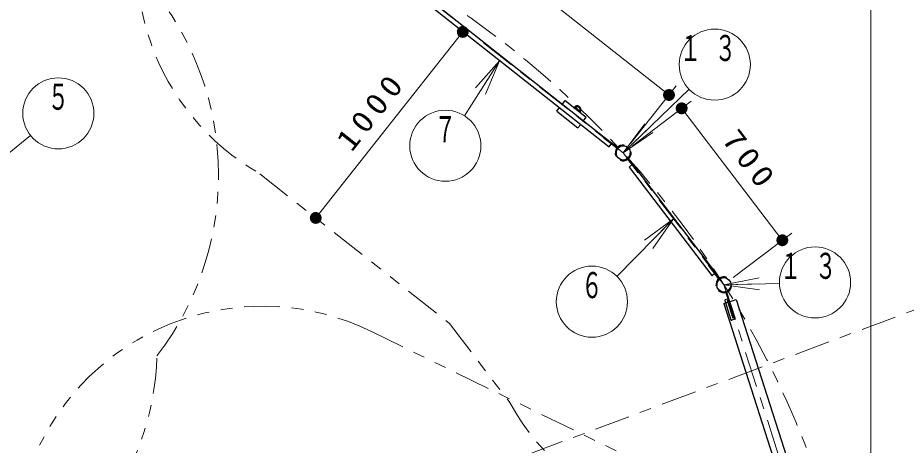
# Model space of a CAD drawing. Units: millimetres on the paper, scale 1:50. Extents: x -385 to 0, y -297 to 267.
# Drawn here: x -257.5 to -182.6, y 171.1 to 207.1 of the extents above; entities that cross this region are included whole.
import ezdxf
from ezdxf.enums import TextEntityAlignment as Align

# ---------------------------------------------------------------- set-up
doc = ezdxf.new("R2010")
doc.units = ezdxf.units.MM
doc.linetypes.add('USER2', pattern=[6, 3, -1, 1, -1])
doc.linetypes.add('USER3', pattern=[8, 3, -1, 1, -1, 1, -1])
doc.layers.add('LY_1', color=7, linetype='Continuous', lineweight=25)
doc.styles.add('ＭＳ ゴシック', font='')
doc.styles.get('ＭＳ ゴシック').set_extended_font_data('MS Gothic')

# ---------------------------------------------------------------- blocks, each defined once
blk = doc.blocks.new('filled_dot')
at = {"color": 0, "linetype": 'Continuous', "lineweight": -2, "const_width": 1.25}
blk.add_lwpolyline([(-0.625, 0, 1), (0.625, 0, 1)], format="xyb", close=True, dxfattribs=at)

msp = doc.modelspace()

# ---------------------------------------------------------------- linework, layer by layer
at = {"layer": 'LY_1', "lineweight": 13}
for p, q in [((-185.565, 142.851), (-185.565, 235.556)), ((-222.976, 216.736), (-202.573, 200.619)), ((-232.362, 190.245), (-219.965, 205.939)), ((-216.87, 203.494), (-219.82, 198.863)), ((-218.903, 201.232), (-216.87, 203.494)), ((-216.87, 203.494), (-218.482, 200.964)), ((-216.87, 203.494), (-218.06, 200.695)), ((-206.433, 195.734), (-200.871, 201.097)), ((-205.813, 196.518), (-201.954, 201.404)), ((-205.638, 196.34), (-200.707, 200.099)), ((-201.503, 199.492), (-193.015, 188.359)), ((-206.433, 195.734), (-204.62, 198.176)), ((-206.433, 195.734), (-204.273, 197.816)), ((-260.565, 193.851), (-256.408, 197.189)), ((-203.926, 197.456), (-206.433, 195.734)), ((-202.189, 190.167), (-206.968, 185.314)), ((-204.65, 188.381), (-202.189, 190.167)), ((-202.189, 190.167), (-204.294, 188.03)), ((-202.189, 190.167), (-203.938, 187.679)), ((-197.15, 185.207), (-192.22, 188.965)), ((-197.945, 184.6), (-194.959, 185.179)), ((-197.945, 184.6), (-193.256, 184.723)), ((-197.945, 184.6), (-194.946, 184.679)), ((-194.933, 184.179), (-197.945, 184.6))]:
    msp.add_line(p, q, dxfattribs=at)
at = {"layer": 'LY_1', "linetype": 'USER2', "lineweight": 13}
for p, q in [((-206.433, 195.734), (-226.835, 211.851)), ((-197.945, 184.6), (-206.433, 195.734)), ((-197.945, 184.6), (-206.433, 195.734)), ((-236.871, 161.908), (-161.907, 189.955)), ((-197.945, 184.6), (-185.701, 146.52))]:
    msp.add_line(p, q, dxfattribs=at)
at = {"layer": 'LY_1', "color": 4}
for p, q in [((-226.059, 210.816), (-207.619, 196.248)), ((-225.824, 211.114), (-207.384, 196.546)), ((-207.619, 196.248), (-207.384, 196.546)), ((-205.939, 194.538), (-205.637, 194.769)), ((-205.939, 194.538), (-198.967, 185.393)), ((-205.637, 194.769), (-198.664, 185.623)), ((-198.967, 185.393), (-198.664, 185.623))]:
    msp.add_line(p, q, dxfattribs=at)
at = {"layer": 'LY_1', "color": 1}
for p, q in [((-211.567, 199.851), (-211.331, 200.149)), ((-211.331, 200.149), (-209.546, 198.738)), ((-212.038, 199.254), (-211.802, 199.553)), ((-212.038, 199.254), (-210.252, 197.844)), ((-209.781, 198.44), (-209.546, 198.738)), ((-210.252, 197.844), (-210.017, 198.142)), ((-197.865, 183.267), (-197.344, 181.648)), ((-197.636, 183.404), (-197.826, 183.342)), ((-197.64, 183.286), (-197.564, 183.311)), ((-197.153, 181.773), (-197.64, 183.286)), ((-197.002, 181.695), (-197.269, 181.61)), ((-197.039, 181.81), (-197.153, 181.773)), ((-196.989, 181.784), (-196.977, 181.746))]:
    msp.add_line(p, q, dxfattribs=at)
at = {"layer": 'LY_1'}
for p, q in [((-210.585, 199.559), (-210.075, 199.157)), ((-210.352, 199.693), (-210.463, 199.552)), ((-210.463, 199.552), (-210.11, 199.273)), ((-210.406, 199.625), (-210.455, 199.546)), ((-210.318, 199.676), (-210.434, 199.529)), ((-210.352, 199.465), (-210.396, 199.41)), ((-210.221, 199.361), (-210.264, 199.306)), ((-210.023, 199.443), (-210.139, 199.296)), ((-210.053, 199.346), (-210.118, 199.28)), ((-209.999, 199.414), (-210.11, 199.273)), ((-197.961, 183.017), (-196.914, 183.354)), ((-197.961, 183.017), (-186.636, 147.798)), ((-196.914, 183.354), (-185.589, 148.134))]:
    msp.add_line(p, q, dxfattribs=at)
at = {"layer": 'LY_1', "color": 253}
for p, q in [((-208.061, 197.061), (-208.1, 197.01)), ((-206.938, 196.174), (-208.061, 197.061)), ((-206.975, 196.121), (-208.1, 197.01)), ((-206.355, 196.334), (-206.346, 196.397)), ((-205.831, 195.801), (-205.768, 195.809)), ((-206.999, 195.52), (-207.058, 195.496)), ((-206.657, 195.172), (-206.681, 195.113)), ((-206.054, 195.185), (-205.185, 194.044)), ((-206.002, 195.221), (-205.134, 194.083)), ((-205.134, 194.083), (-205.185, 194.044)), ((-199.193, 186.29), (-199.243, 186.251)), ((-198.374, 185.11), (-199.243, 186.251)), ((-198.325, 185.152), (-199.193, 186.29)), ((-197.721, 185.162), (-197.696, 185.221)), ((-198.546, 184.533), (-198.61, 184.525))]:
    msp.add_line(p, q, dxfattribs=at)
at = {"layer": 'LY_1', "linetype": 'USER3', "lineweight": 13}
for p, q in [((-237.085, 193.976), (-221.082, 181.334)), ((-221.082, 181.334), (-215.997, 174.664)), ((-227.713, 180.685), (-200.749, 167.534))]:
    msp.add_line(p, q, dxfattribs=at)
at = {"layer": 'LY_1', "color": 2}
for p, q in [((-197.356, 184.463), (-197.293, 184.45)), ((-198.344, 184.145), (-198.387, 184.098)), ((-197.771, 183.954), (-197.08, 181.807)), ((-197.71, 183.973), (-197.019, 181.827)), ((-197.019, 181.827), (-197.08, 181.807))]:
    msp.add_line(p, q, dxfattribs=at)
at = {"layer": 'LY_1'}
for points in [[(-210.075, 199.157), (-210.049, 199.194), (-210.028, 199.234), (-210.012, 199.276), (-210.002, 199.319), (-209.997, 199.363), (-209.998, 199.408), (-210.005, 199.451), (-210.017, 199.492), (-210.034, 199.532), (-210.057, 199.568), (-210.084, 199.601), (-210.115, 199.63), (-210.151, 199.653), (-210.189, 199.672), (-210.229, 199.686), (-210.272, 199.694), (-210.315, 199.696), (-210.359, 199.692), (-210.402, 199.683), (-210.444, 199.668), (-210.483, 199.648), (-210.521, 199.623), (-210.555, 199.593), (-210.585, 199.559)], [(-210.023, 199.443), (-210.038, 199.493), (-210.061, 199.538), (-210.091, 199.579), (-210.128, 199.614), (-210.17, 199.642), (-210.217, 199.662), (-210.266, 199.673), (-210.318, 199.676)]]:
    msp.add_lwpolyline(points, dxfattribs=at)
at = {"layer": 'LY_1', "linetype": 'USER2', "lineweight": 13}
msp.add_circle((-265.565, 141.851), 80, dxfattribs=at)
at = {"layer": 'LY_1', "lineweight": 13}
for centre in [(-198.712, 203.18), (-254.069, 199.067), (-221.432, 196.333), (-190.257, 184.802), (-209.074, 183.177)]:
    msp.add_circle(centre, 3, dxfattribs=at)
at = {"layer": 'LY_1'}
for centre in [(-206.433, 195.734), (-206.433, 195.734), (-197.945, 184.6), (-197.945, 184.6)]:
    msp.add_circle(centre, 0.605, dxfattribs=at)
at = {"layer": 'LY_1', "linetype": 'USER3', "lineweight": 13}
for centre, radius, start, end in [((-265.565, 193.851), 25, 322.41369, 123.4576), ((-226.835, 211.85), 20.605, 158.44319, 240.16837), ((-236.871, 161.908), 20.891, 64, 154), ((-269.194, 179.296), 23.45, 213.69703, 358.30297), ((-197.945, 184.6), 20.606, 208.82854, 294.90177)]:
    msp.add_arc(centre, radius, start, end, dxfattribs=at)
at = {"layer": 'LY_1', "color": 253}
for centre, radius, start, end in [((-206.433, 195.734), 0.669, 82.54776, 200.83482), ((-206.433, 195.734), 0.605, 82.54776, 200.83482), ((-206.433, 195.734), 0.669, 248.17741, 6.46447), ((-206.433, 195.734), 0.605, 248.17741, 6.46447), ((-197.945, 184.6), 0.669, 68.17741, 186.46447), ((-197.945, 184.6), 0.605, 68.17741, 186.46447)]:
    msp.add_arc(centre, radius, start, end, dxfattribs=at)
at = {"layer": 'LY_1', "color": 2}
for radius in [0.669, 0.605]:
    msp.add_arc((-197.945, 184.6), radius, 228.68132, 346.96838, dxfattribs=at)
at = {"layer": 'LY_1', "color": 1}
for centre, radius, start, end in [((-197.808, 183.285), 0.06, 107.82485, 197.82485), ((-197.623, 183.365), 0.04, 17.82485, 107.82485), ((-197.287, 181.667), 0.06, 197.82485, 287.82485), ((-197.027, 181.772), 0.04, 17.82485, 107.82485), ((-197.015, 181.733), 0.04, 287.82485, 17.82485)]:
    msp.add_arc(centre, radius, start, end, dxfattribs=at)

# ---------------------------------------------------------------- block references
at = {"layer": 'LY_1', "lineweight": 13, "xscale": 0.4, "yscale": 0.4}
for p, rotation in [((-219.965, 205.939), 231.7), ((-202.573, 200.619), 141.7), ((-201.503, 199.492), 307.3), ((-232.362, 190.245), 51.7), ((-193.015, 188.359), 127.3)]:
    msp.add_blockref('filled_dot', p, dxfattribs=dict(at, rotation=rotation))

# ---------------------------------------------------------------- texts
at = {"layer": 'LY_1', "style": 'ＭＳ ゴシック', "width": 0.6}
for s, p in [('５', (-254.069, 201.567)), ('７', (-221.432, 198.833)), ('６', (-209.074, 185.677))]:
    msp.add_text(s, height=2.199, dxfattribs=at).set_placement(p, align=Align.TOP_CENTER)
at = {"layer": 'LY_1', "char_height": 2.199, "attachment_point": 2, "style": 'ＭＳ ゴシック'}
for insert in [(-198.712, 205.68), (-190.257, 187.302)]:
    msp.add_mtext('\\T1.64;\\W0.6;１３', dxfattribs=dict(at, insert=insert))
at = {"layer": 'LY_1', "char_height": 1.833, "attachment_point": 8, "style": 'ＭＳ ゴシック'}
for s, insert, rotation in [('\\T1.33;\\W1.15;1000', (-226.948, 198.712), 51.693), ('\\T1.33;\\W1.15;700', (-196.464, 194.532), 307.321)]:
    msp.add_mtext(s, dxfattribs=dict(at, insert=insert, rotation=rotation))

doc.saveas('drawing.dxf')
